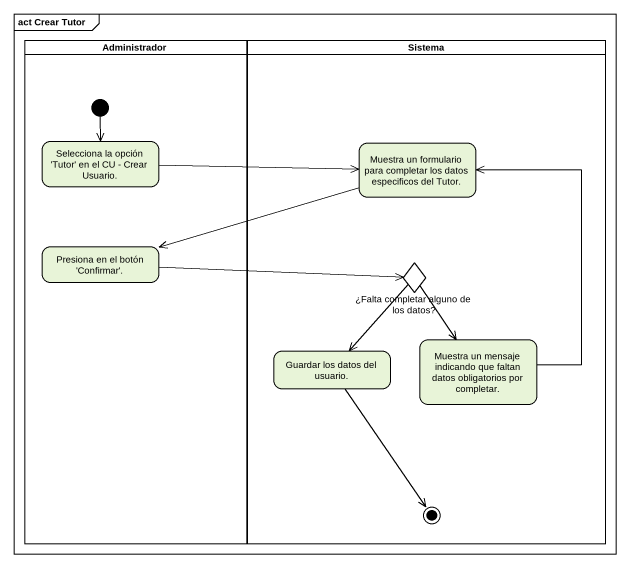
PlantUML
@startuml
mainframe act Crear Tutor
hide empty description
state Administrador <<partition>> {
  state "Selecciona la opción 'Tutor' en el CU - Crear Usuario." as Selecciona_la_opción_Tutor
  state "Presiona en el botón 'Confirmar'." as Presiona_en_el_botón
  [*] --> Selecciona_la_opción_Tutor
}
state Sistema <<partition>> {
  state "Muestra un formulario para completar los datos especificos del Tutor." as Muestra_un_formulario_para
  state "¿Falta completar alguno de los datos?" as Falta_completar_alguno_de <<choice>>
  state "Muestra un mensaje indicando que faltan datos obligatorios por completar." as Muestra_un_mensaje
  state "Guardar los datos del usuario." as Guardar_los_datos_del
  Guardar_los_datos_del --> [*]
}
Selecciona_la_opción_Tutor -right-> Muestra_un_formulario_para
Muestra_un_formulario_para -left-> Presiona_en_el_botón
Presiona_en_el_botón -right-> Falta_completar_alguno_de
Falta_completar_alguno_de --> Muestra_un_mensaje
Falta_completar_alguno_de --> Guardar_los_datos_del
Muestra_un_mensaje -up-> Muestra_un_formulario_para
@enduml
